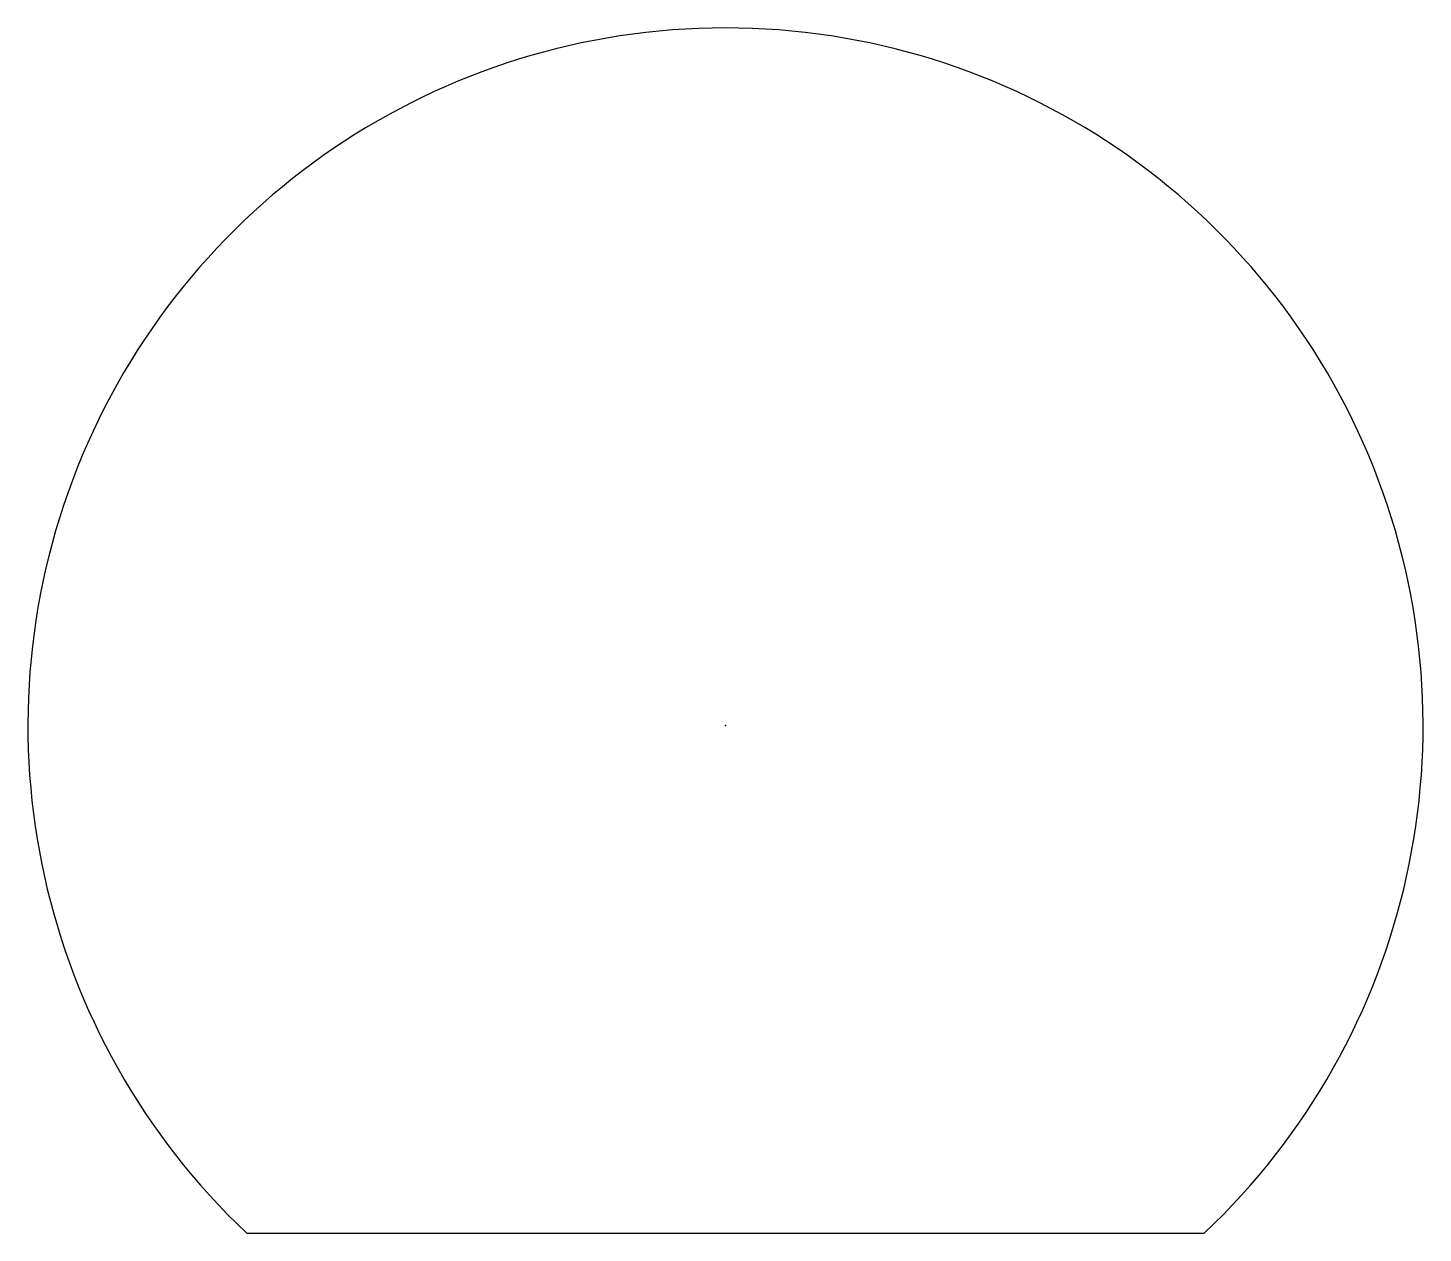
# Model space of a CAD drawing. Header units: centimetres. Extents: x -5.5 to 5.5, y -4 to 5.5.
import ezdxf

# ---------------------------------------------------------------- set-up
doc = ezdxf.new("R2010")
doc.units = ezdxf.units.CM
doc.header["$MEASUREMENT"] = 0
doc.layers.add('StandardModuleBoard_Shape v2_Sketch1', color=7, linetype='Continuous')

msp = doc.modelspace()

# ---------------------------------------------------------------- linework, layer by layer
at = {"layer": 'StandardModuleBoard_Shape v2_Sketch1'}
msp.add_line((-3.775, -4), (3.775, -4), dxfattribs=at)
msp.add_arc((0, 0), 5.5, 313.3418, 226.6582, dxfattribs=at)
msp.add_point((0, 0), dxfattribs=at)

doc.saveas('drawing.dxf')
